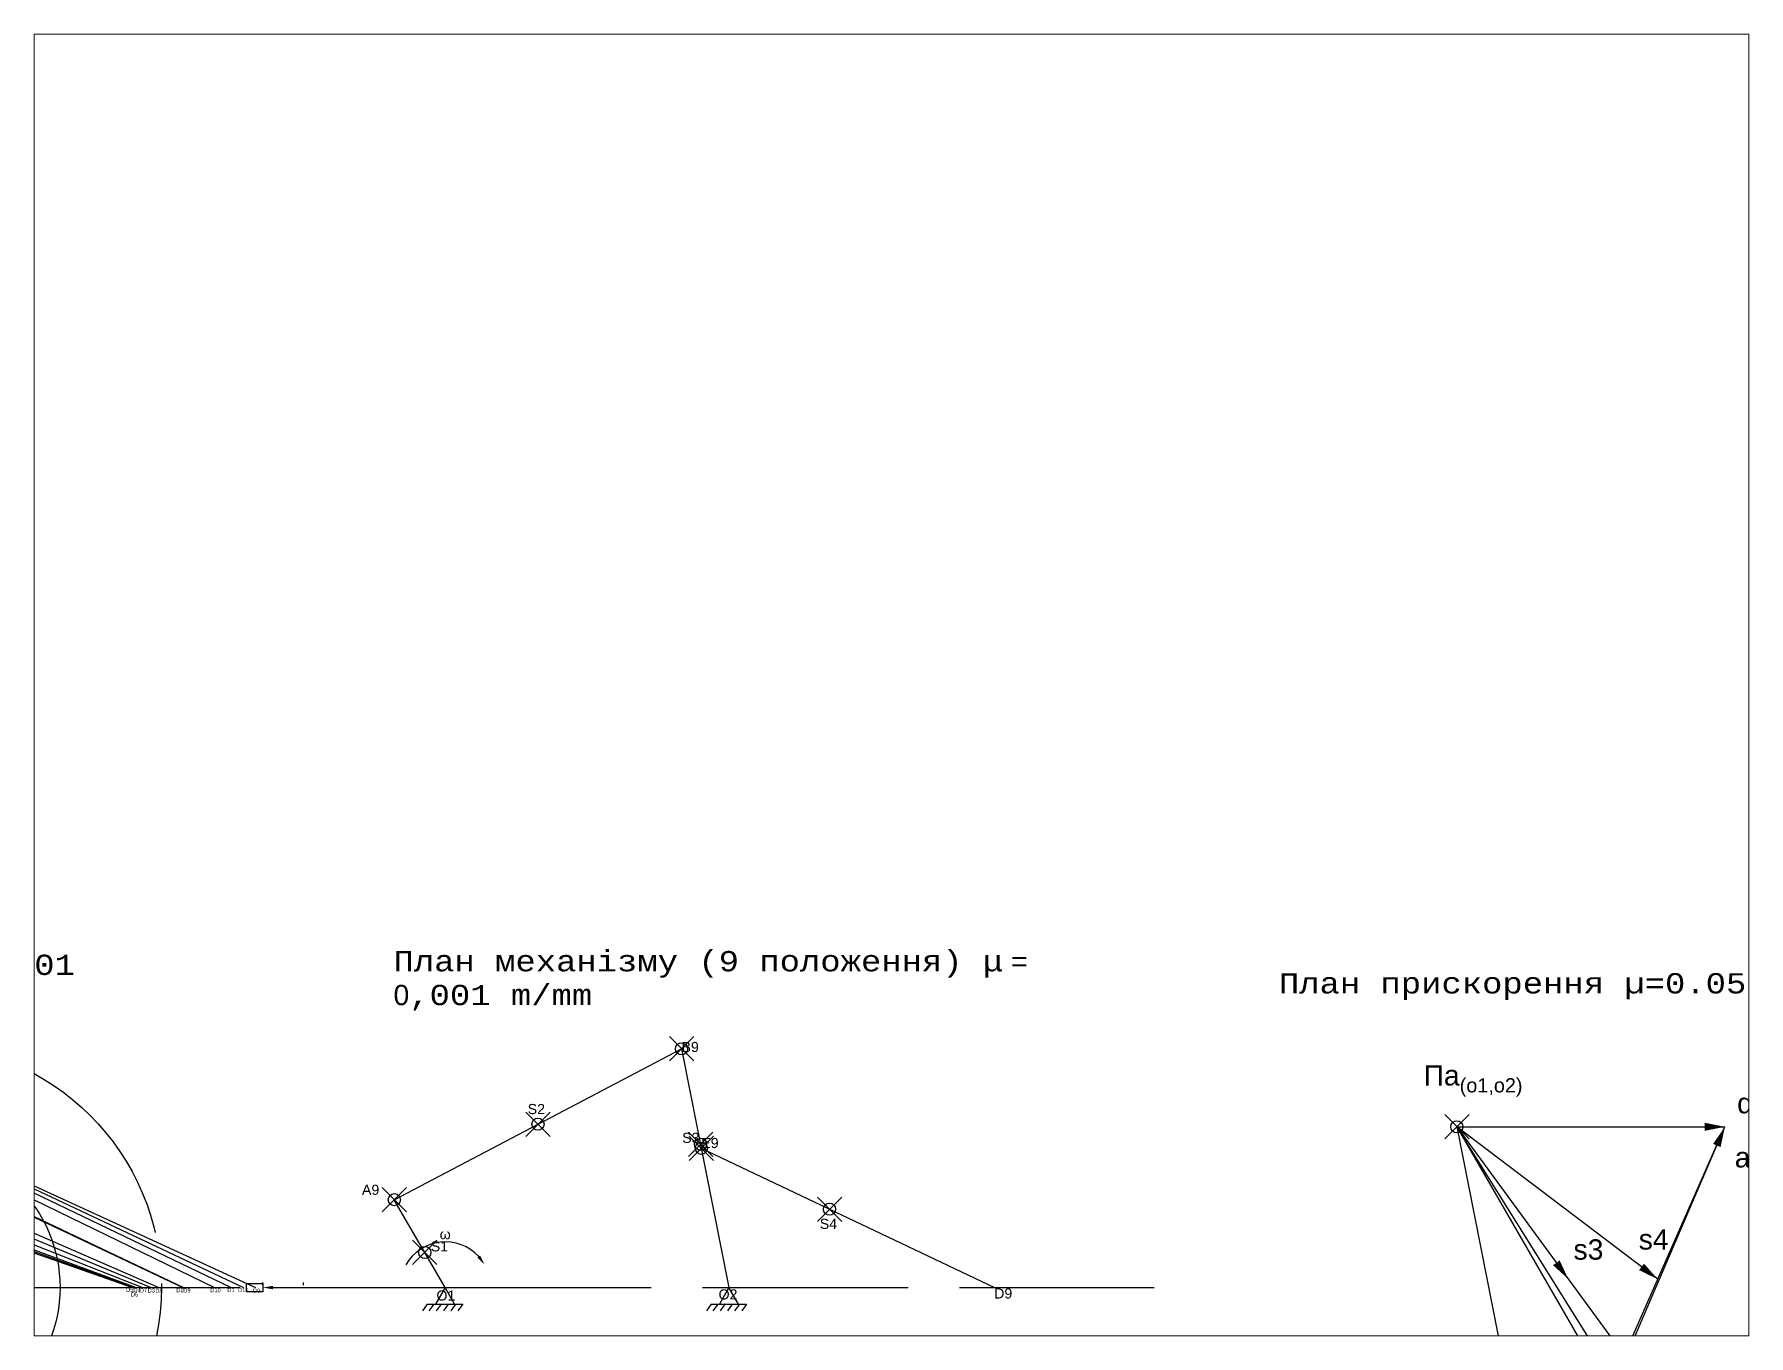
# Paper-space layout 'Layout2' of a CAD drawing. Header units: millimetres. Extents: x 26 to 231, y 20 to 176.
# The model-space entities are those that its viewports show. They can reach past a viewport. Long polylines and large blocks are cut down to what shows.
import ezdxf

# ---------------------------------------------------------------- set-up
doc = ezdxf.new("R2010")
doc.units = ezdxf.units.MM
doc.header["$PDMODE"] = 35
doc.header["$PDSIZE"] = 3
doc.linetypes.add('ACAD_ISO02W100', pattern=[15, 12, -3])
for name, color, linetype in [('Layer1', 7, 'ACAD_ISO02W100'), ('Layer2', 7, 'Continuous'), ('Layer4', 7, 'Continuous'), ('text', 7, 'Continuous')]:
    doc.layers.add(name, color=color, linetype=linetype)
doc.styles.add('DG', font='ISOCPEUR.TTF', dxfattribs={"height": 5})
doc.styles.get("Standard").update_dxf_attribs({"font": 'Arial.ttf'})
doc.dimstyles.new('ISO-25', dxfattribs={"dimtxt": 2.5, "dimasz": 2.5, "dimexe": 1.25, "dimexo": 0.625, "dimtad": 1, "dimtxsty": 'Standard', "dimcen": 2.5, "dimadec": 0, "dimazin": 0, "dimtfac": 1, "dimtmove": 0, "dimatfit": 3, "dimfxl": 1, "dimarcsym": 0})

# ---------------------------------------------------------------- blocks, each defined once
blk = doc.blocks.new('*D8')
at = {"layer": 'Defpoints', "color": 0, "transparency": 16777216}
for p in [(54.98, 0), (65.01, 0), (65.01, 0)]:
    blk.add_point(p, dxfattribs=at)
at = {"layer": 'Layer1', "color": 0, "lineweight": -2, "transparency": 16777216}
for p, q in [((54.98, 0.62), (54.98, 1.25)), ((57.48, 0), (65.01, 0)), ((65.01, 0.62), (65.01, 1.25))]:
    blk.add_line(p, q, dxfattribs=at)
at = {"layer": 'Layer1', "color": 0, "transparency": 16777216}
blk.add_solid([(57.48, 0.42), (57.48, -0.42), (54.98, 0)], dxfattribs=at)
at = {"layer": 'Layer1', "color": 0, "transparency": 16777216, "insert": (61.24, 1.88), "char_height": 2.5, "attachment_point": 5}
blk.add_mtext('{\\fArial|b0|i0|c204|p34; }', dxfattribs=at)
blk = doc.blocks.new('_None')
blk = doc.blocks.new('*U13')
at = {"layer": 'Layer1'}
blk.add_line((0, 0), (1.19, 1.61), dxfattribs=at)
blk = doc.blocks.new('*U14')
at = {"layer": 'Layer1', "color": 0, "linetype": 'ByBlock', "lineweight": -2, "transparency": 16777216, "rotation": 180}
for p in [(-7.48, -264.22), (-5.7, -264.22), (-3.91, -264.22), (-2.13, -264.22), (-0.34, -264.22)]:
    blk.add_blockref('*U13', p, dxfattribs=at)
blk = doc.blocks.new('*U15')
at = {"layer": 'Layer1'}
blk.add_line((0, 0), (1.19, 1.61), dxfattribs=at)
blk = doc.blocks.new('*U16')
at = {"layer": 'Layer1', "color": 0, "linetype": 'ByBlock', "lineweight": -2, "transparency": 16777216, "rotation": 180}
for p in [(-7.48, -264.22), (-5.7, -264.22), (-3.91, -264.22), (-2.13, -264.22), (-0.34, -264.22)]:
    blk.add_blockref('*U15', p, dxfattribs=at)
blk = doc.blocks.new('*D17')
at = {"color": 0, "lineweight": -2, "transparency": 16777216}
blk.add_arc((99.97, 0), 11.25, 42.7531, 150, dxfattribs=at)
at = {"color": 0, "transparency": 16777216}
blk.add_solid([(108.57, 7.89), (107.9, 7.39), (109.72, 5.63)], dxfattribs=at)
at = {"layer": 'Defpoints', "color": 0, "transparency": 16777216}
for p in [(78.32, 12.5), (103.82, 10.58), (121.62, 12.5), (99.97, 0), (99.97, 0)]:
    blk.add_point(p, dxfattribs=at)
at = {"color": 0, "transparency": 16777216, "insert": (99.97, 13.15), "char_height": 2.5, "attachment_point": 5}
blk.add_mtext('ω', dxfattribs=at)

msp = doc.modelspace()

# ---------------------------------------------------------------- linework, layer by layer
at = {"color": 7}
for p, q in [((87.42, 21.651), (158.243, 58.853)), ((158.243, 58.853), (169.92, 0)), ((349.399, 39.621), (469.399, -168.225)), ((349.399, 39.621), (370.416, -66.314)), ((349.399, 39.621), (419.761, -56.524)), ((349.399, 39.621), (390.621, -16.706)), ((349.399, 39.621), (415.477, 39.621)), ((-37.018, 34.289), (35.261, 0)), ((-36.811, 34.331), (35.448, 0)), ((-28.861, 34.981), (43.086, 0)), ((47.136, 0), (-24.977, 34.638)), ((-22.107, 34.098), (50.263, 0)), ((163.108, 34.331), (235.368, 0)), ((27.262, 0), (-46.557, 30.836)), ((-43.939, 32.104), (29.336, 0)), ((-19.52, 33.394), (53.177, 0)), ((22.67, 0), (-52.791, 26.562)), ((-52.028, 27.199), (23.207, 0)), ((-51.279, 27.789), (23.74, 0)), ((-49.112, 29.321), (25.321, 0)), ((99.92, 0), (87.42, 21.651))]:
    msp.add_line(p, q, dxfattribs=at)
for points in [[(410.477, 39.621, 2, 0, 0), (415.477, 39.621, 0, 0, 0)], [(373.927, 6.104, 2, 0, 0), (376.88, 2.069, 0, 0, 0)], [(387.668, -12.671, 2, 0, 0), (390.621, -16.706, 0, 0, 0)]]:
    msp.add_lwpolyline(points, format="xyseb", dxfattribs=at)
for p in [(158.243, 58.853), (122.831, 40.252), (349.399, 39.621), (162.914, 35.312), (163.108, 34.331), (87.42, 21.651), (194.722, 19.311), (94.92, 8.66)]:
    msp.add_point(p, dxfattribs=at)
at = {"layer": 'Layer1', "color": 7}
for p, q in [((-200, 0), (100, 0)), ((100, 0), (274.742, 0)), ((95.552, -4.1), (94.362, -5.708)), ((165.552, -4.1), (164.362, -5.708))]:
    msp.add_line(p, q, dxfattribs=at)
at = {"layer": 'Layer1', "color": 7, "linetype": 'ByBlock'}
for p, q in [((95.552, -4.1), (104.287, -4.1)), ((165.552, -4.1), (174.287, -4.1))]:
    msp.add_line(p, q, dxfattribs=at)
at = {"layer": 'Layer1', "color": 7}
msp.add_lwpolyline([(50.964, 1.025), (54.978, 1.025), (54.978, -1.069), (50.964, -1.069)], close=True, dxfattribs=at)
for points in [[(102.287, -4.1), (99.92, 0), (97.552, -4.1)], [(172.287, -4.1), (169.92, 0), (167.552, -4.1)]]:
    msp.add_lwpolyline(points, dxfattribs=at)
for radius in [60, 35]:
    msp.add_circle((-30, 0), radius, dxfattribs=at)
at = {"layer": 'Layer2', "color": 7}
msp.add_line((391.172, -16.943), (415.477, 39.621), dxfattribs=at)
msp.add_lwpolyline([(413.503, 35.027, 2, 0, 0), (415.477, 39.621, 0, 0, 0)], format="xyseb", dxfattribs=at)
at = {"layer": 'Layer4', "color": 7}
for p, q in [((444.58, -112.375), (349.399, 39.621)), ((398.906, 2.069), (349.399, 39.621)), ((390.621, -16.706), (415.477, 39.621))]:
    msp.add_line(p, q, dxfattribs=at)
msp.add_lwpolyline([(394.923, 5.091, 2, 0, 0), (398.906, 2.069, 0, 0, 0)], format="xyseb", dxfattribs=at)

# ---------------------------------------------------------------- block references
at = {"layer": 'Layer1', "color": 7}
for name, p in [('*U14', (104.63, 260.123)), ('*U16', (174.63, 260.123))]:
    msp.add_blockref(name, p, dxfattribs=at)

# ---------------------------------------------------------------- texts
at = {"color": 7, "attachment_point": 1}
for s, width, gutter_width, insert, char_height in [('\\A1;{\\fISOCTEUR|b0|i0|c204|p49;План положень механізму μ{\\fArial|b0|i0|c204|p34; = 0},001 m/mm', 157.19618, 12.5, (-148.491, 82.037), 5), ('B9', 11.34211, 12.5, (158.225, 60.535), 2.5), ('\\A1;{\\fArial|b0|i0|c204|p34;П}a{\\H0.7x;\\S^ (o1,o2);}', 9.71005, 25, (341.186, 54.797), 5), ('d', 4.36147, 25, (418.497, 47.94), 5), ('S2', 11.34211, 12.5, (120.297, 45.25), 2.5), ('S3', 11.34211, 12.5, (158.394, 38.147), 2.5), ('E9', 11.34211, 12.5, (163.103, 36.877), 2.5), ('A9', 11.34211, 12.5, (79.437, 25.349), 2.5), ('S4', 11.34211, 12.5, (192.309, 16.963), 2.5), ('S1', 11.34211, 12.5, (96.403, 11.414), 2.5), ('D5', 11.34211, 12.5, (21.295, -0.069), 1), ('D6', 11.34211, 12.5, (22.456, -1.204), 1), ('D4', 11.34211, 12.5, (23.075, -0.157), 1), ('D7', 11.34211, 12.5, (24.663, -0.185), 1), ('D3', 11.34211, 12.5, (26.594, -0.227), 1), ('D8', 11.34211, 12.5, (28.504, -0.286), 1), ('D2', 11.34211, 12.5, (33.678, -0.147), 1), ('D9', 11.34211, 12.5, (35.395, -0.199), 1), ('D10', 11.34211, 12.5, (42.054, -0.148), 1), ('D1', 11.34211, 12.5, (46.254, -0.131), 1), ('D11', 11.34211, 12.5, (48.911, -0.118), 1), ('D0', 11.34211, 12.5, (52.553, -0.251), 1), ('O1', 11.34211, 12.5, (97.801, -0.698), 2.5), ('O2', 11.34211, 12.5, (167.363, -0.434), 2.5), ('D9', 11.34211, 12.5, (235.315, -0.199), 2.5)]:
    msp.add_mtext_dynamic_manual_height_columns(s, width=width, gutter_width=gutter_width, heights=[0], dxfattribs=dict(at, insert=insert, char_height=char_height))
at = {"color": 7, "insert": (87.219, 82.934), "char_height": 5, "attachment_point": 1, "style": 'DG'}
msp.add_mtext_dynamic_manual_height_columns('\\A1;{\\fISOCTEUR|b0|i0|c204|p49;План механізму (9 положення) \\fISOCTEUR|b0|i0|c0|p49;μ\\fArial|b0|i0|c204|p34; = 0\\fISOCTEUR|b0|i0|c204|p49;,001 m/mm}', width=157.19618, gutter_width=12.5, heights=[0], dxfattribs=at)
at = {"layer": 'Layer2', "color": 7, "insert": (417.916, 36.282), "char_height": 5, "attachment_point": 1}
msp.add_mtext_dynamic_manual_height_columns('\\A1;a{\\H0.7x;\\St^ ;\\S^ ED;}', width=4.28204, gutter_width=25, heights=[0], dxfattribs=at)
at = {"layer": 'Layer4', "color": 7, "char_height": 5, "attachment_point": 1}
for s, width, insert in [('s4', 3.72702, (394.231, 14.364)), ('s3', 2.78986, (378.15, 11.876))]:
    msp.add_mtext_dynamic_manual_height_columns(s, width=width, gutter_width=25, heights=[0], dxfattribs=dict(at, insert=insert))
at = {"layer": 'text', "color": 7, "insert": (305.509, 79.181), "char_height": 5, "width": 153.17855, "attachment_point": 1}
msp.add_mtext('\\A1;{\\fISOCTEUR|b0|i0|c204|p49;План прискорення \\fISOCTEUR|b0|i0|c0|p49;µ=0.0\\fISOCTEUR|b0|i0|c204|p49;5\\fISOCTEUR|b0|i0|c0|p49; \\fISOCTEUR|b0|i0|c204|p49;\\H0.7x;\\Sм/мм;\\H1.42857x; }', dxfattribs=at)

# ---------------------------------------------------------------- dimensions: what is measured, and where the dimension line sits
at = {"color": 7}
dim = msp.add_angular_dim_2l(base=(103.822, 10.576), line1=((121.623, 12.5), (99.972, 0)), line2=((99.972, 0), (78.322, 12.5)), text='ω', dimstyle='ISO-25', override={"dimblk2": 'None', "dimsah": 1}, dxfattribs=at)
dim.commit()
dim.dimension.update_dxf_attribs({"geometry": '*D17', "text_midpoint": (99.972, 13.15)})
at = {"layer": 'Layer1', "color": 7}
dim = msp.add_linear_dim(base=(65.007, 0), p1=(54.978, 0), p2=(65.007, 0), text='{\\fArial|b0|i0|c204|p34; }', dimstyle='ISO-25', override={"dimblk2": 'None', "dimsah": 1}, dxfattribs=at)
dim.commit()
dim.dimension.update_dxf_attribs({"geometry": '*D8', "text_midpoint": (61.242, 1.875)})

psp = doc.layouts.new('Layout2')

# ---------------------------------------------------------------- viewports
at = {"layer": '0'}
psp.add_viewport(center=(128.5, 97.5), size=(205.6, 156), view_center_point=(210, 148.5), view_height=320.72641, dxfattribs=at)

doc.saveas('drawing.dxf')
